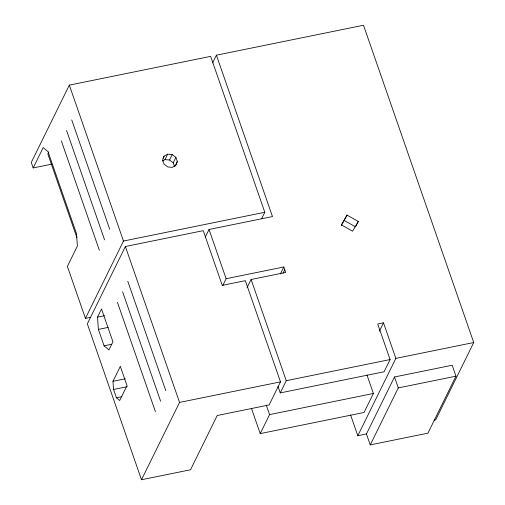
<?xml version="1.0" encoding="UTF-8"?>
<svg xmlns="http://www.w3.org/2000/svg" width="505" height="505" viewBox="0 0 505 505"><rect width="100%" height="100%" fill="white"/><g stroke="black" fill="none" stroke-linecap="round" stroke-linejoin="round"><path stroke-width="0.76" d="M164.03 156.247L162.648 160.072L164.062 164.157L167.748 166.947L172.281 167.376L175.942 165.28L177.324 161.455L175.904 157.371L172.224 154.581L167.685 154.151L164.03 156.247L163.027 158.286M261.697 218.602L264.809 212.27L210.648 56.364L69.324 85.13L31.272 162.465L33.172 167.938L51.876 164.131M33.172 167.938L43.184 147.586L48.038 151.721L76.545 233.777L77.391 246.055L67.38 266.406L85.433 318.371L90.805 317.279M48.834 151.929L47.836 153.962L76.899 237.628M85.433 318.371L123.485 241.036L69.324 85.13M162.578 160.975L165.015 159.58L167.685 154.151M212.611 62.923L216.418 55.19L363.505 25.25L473.728 342.535L435.676 419.87L434.136 420.179M125.385 246.509L87.333 323.844L141.495 479.75L190.524 469.77L217.226 415.501L269.14 404.934L280.49 381.868L245.335 280.666L222.263 285.363L203.256 230.659L125.385 246.509L179.546 402.416L141.495 479.75M165.015 159.58L169.554 160.009L172.224 154.581M174.421 166.202L173.234 162.799L175.904 157.371M97.528 317.127L101.53 308.984L112.937 341.809L108.928 349.946L104.074 345.811L98.374 329.399L97.528 317.127L104.447 315.713M174.989 166.208L177.324 161.455M112.981 381.281L120.323 366.359L127.014 385.612L119.672 400.541L116.434 397.782L113.549 389.469L112.981 381.281L125.303 378.775M205.226 237.205L209.026 229.485L272.479 216.569L216.418 55.19M222.673 285.735L226.126 278.716L209.026 229.485M247.096 287.629L251.105 279.492L285.71 272.447L283.81 266.975L226.126 278.716M280.351 274.007L283.81 266.975M283.034 273.224L284.763 269.714M341.311 225.754L347.011 215.117L358.285 221.43L355.943 226.183M366.965 374.956L373.397 393.477L364.055 412.471L260.226 433.606L269.569 414.611L266.23 404.997M366.453 433.959L370.26 444.899L427.937 433.157L455.977 376.174L452.177 365.235L394.493 376.976L366.453 433.959L357.805 435.72L395.857 358.386L383.503 322.828L377.734 324.002L390.087 359.56L384.078 371.768L280.25 392.903L286.259 380.694L251.105 279.492M379.356 331.261L383.503 322.828M370.26 444.899L398.293 387.916L394.493 376.976M347.011 215.117L341.323 224.883L352.597 231.202L358.285 221.43M123.485 241.036L264.809 212.27M98.374 329.399L108.24 327.392M104.074 345.811L111.668 344.265M113.549 389.469L127.216 386.685M116.434 397.782L121.749 396.696M179.546 402.416L280.49 381.868M286.259 380.694L390.087 359.56M395.857 358.386L473.728 342.535M398.293 387.916L455.977 376.174M269.569 414.611L373.397 393.477M344.341 220.546L355.615 226.859M169.554 160.009L173.234 162.799M350.596 414.977L357.805 435.72M277.984 386.369L280.25 392.903M251.427 408.292L260.226 433.606M71.729 119.912L109.736 229.32M127.79 281.291L165.798 390.7M66.553 130.429L104.56 239.837M122.614 291.808L160.622 401.216M61.376 140.946L99.384 250.354M117.438 302.318L155.445 411.726"/></g></svg>
